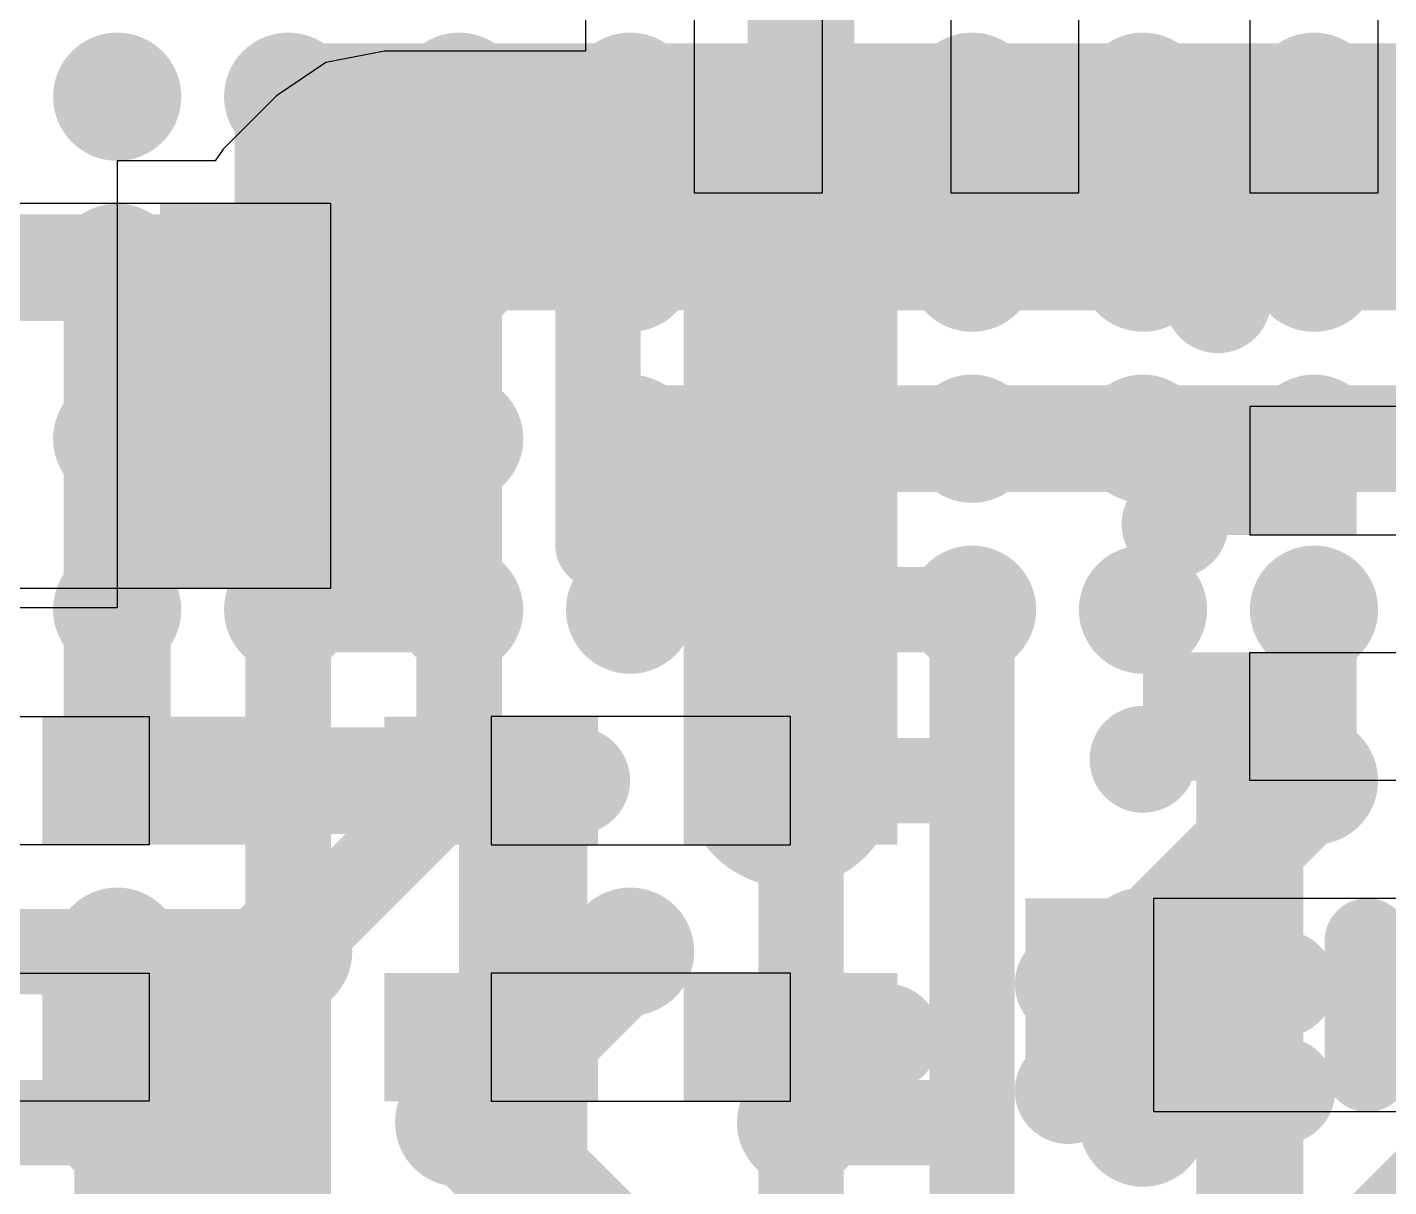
# Model space of a CAD drawing. Header units: millimetres. Extents: x 15 to 122, y 23 to 96.
# Drawn here: x 55.589 to 58.775, y 60.85 to 63.563 of the extents above; entities that cross this region are included whole.
import ezdxf

# ---------------------------------------------------------------- set-up
doc = ezdxf.new("R2010")
doc.units = ezdxf.units.MM
for name, color, linetype in [('Bottom Modules', 3, 'Continuous'), ('BottomLayer', 5, 'Continuous'), ('BottomOverlay', 54, 'Continuous'), ('BottomPaste', 16, 'Continuous'), ('TopLayer', 1, 'Continuous'), ('TopPaste', 8, 'Continuous'), ('TopSolder', 216, 'Continuous')]:
    doc.layers.add(name, color=color, linetype=linetype)

msp = doc.modelspace()

# ---------------------------------------------------------------- linework, layer by layer
at = {"layer": 'Bottom Modules'}
for points in [[(57.45000194, 63.17500192), (57.45000194, 63.87500306), (57.15000254, 63.87500306), (57.15000254, 63.17500192)], [(58.05000328, 63.17500192), (58.05000328, 63.87500306), (57.75000387999999, 63.87500306), (57.75000387999999, 63.17500192)], [(58.75000188, 63.17500192), (58.75000188, 63.87500306), (58.45000247999999, 63.87500306), (58.45000247999999, 63.17500192)], [(54.89999942, 63.15000577999999), (54.89999942, 62.25000757999999), (56.29999916, 62.25000757999999), (56.29999916, 63.15000577999999)], [(58.44999994, 62.67500292), (58.44999994, 62.37500352), (59.15000108, 62.37500352), (59.15000108, 62.67500292)], [(59.15000108, 62.1000028), (59.15000108, 61.80000339999999), (58.44999994, 61.80000339999999), (58.44999994, 62.1000028)], [(55.17499252, 61.64999607999999), (55.17499252, 61.94999548), (55.87501652, 61.94999548), (55.87501652, 61.64999607999999)], [(56.67499713999999, 61.9500031), (56.67499713999999, 61.6500037), (57.37499828, 61.6500037), (57.37499828, 61.9500031)], [(59.22499965999999, 61.52500268), (59.22499965999999, 61.02500368), (58.22499911999999, 61.02500368), (58.22499911999999, 61.52500268)], [(55.87499874, 61.35000429999999), (55.87499874, 61.0500049), (55.1749976, 61.0500049), (55.1749976, 61.35000429999999)], [(57.37499828, 61.0500049), (57.37499828, 61.35000429999999), (56.67499713999999, 61.35000429999999), (56.67499713999999, 61.0500049)]]:
    msp.add_lwpolyline(points, close=True, dxfattribs=at)
at = {"layer": 'BottomLayer'}
for p, q in [((56.89600254, 63.74800305999999), (56.89600254, 63.50687832)), ((56.42502304, 63.50687832), (56.28845994, 63.47971302)), ((56.89600254, 63.50687832), (56.42502304, 63.50687832)), ((56.28845994, 63.47971302), (56.17268674, 63.40235731999999)), ((56.17268674, 63.40235731999999), (56.04766286, 63.27733344)), ((56.04766286, 63.27733344), (56.0294028, 63.25000558)), ((56.0294028, 63.25000558), (55.80000016, 63.25000558)), ((55.80000016, 63.25000558), (55.80000016, 62.20399548)), ((55.80000016, 62.20399548), (55.55399861999999, 62.20399548))]:
    msp.add_line(p, q, dxfattribs=at)
for points, const_width in [([(57.30000224, 63.17500192), (57.32498313999999, 63.15002102)], 0.499999), ([(56.29999916, 63.02499714), (56.42502304, 63.15002102)], 0.499999), ([(56.42502304, 63.15002102), (57.32498313999999, 63.15002102)], 0.499999), ([(56.75000842, 63.1500007), (57.32500346, 63.1500007)], 0.499999), ([(57.32498313999999, 63.15002102), (58.37500136, 63.15002102)], 0.499999), ([(57.32498313999999, 63.15002102), (57.32500346, 63.1500007)], 0.499999), ([(57.32500346, 63.1500007), (57.37499828, 63.10000588)], 0.499999), ([(57.32500346, 63.1500007), (57.45000194, 63.1500007)], 0.499999), ([(58.37500136, 63.15002102), (59.19999335999999, 63.15002102)], 0.499999), ([(57.37499828, 61.80000339999999), (57.37499828, 63.10000588)], 0.499999), ([(56.29999916, 62.70000667999999), (56.29999916, 63.02499714)], 0.499999), ([(58.44999994, 61.87500197999999), (58.44999994, 61.9500031)], 0.2499995), ([(58.44999994, 60.60000325999999), (58.44999994, 61.87500197999999)], 0.2499995), ([(56.74999826, 60.87500398), (56.74999826, 61.80000339999999)], 0.2999994), ([(55.95001764, 61.79999578), (56.74999064, 61.79999578)], 0.2499995), ([(56.74999064, 61.79999578), (56.74999826, 61.80000339999999)], 0.2499995), ([(57.4499994, 61.80000339999999), (57.45000194, 61.80000086)], 0.1999996), ([(55.94999986, 60.14999654), (55.94999986, 61.2000046)], 0.499999), ([(56.74999826, 60.87500398), (56.94999786, 60.67500438)], 0.2999994)]:
    msp.add_lwpolyline(points, dxfattribs=dict(at, const_width=const_width))
for points, const_width in [([(57.17500376, 63.17500192, 1), (57.42500072, 63.17500192, 1)], 0.2499995), ([(56.30002456, 63.15002102, 1), (56.55002151999999, 63.15002102, 1)], 0.2499995), ([(56.30002456, 63.15002102, 1), (56.55002151999999, 63.15002102, 1)], 0.2499995), ([(56.62500994, 63.1500007, 1), (56.8750069, 63.1500007, 1)], 0.2499995), ([(57.19998466, 63.15002102, 1), (57.44998162, 63.15002102, 1)], 0.2499995), ([(57.19998466, 63.15002102, 1), (57.44998162, 63.15002102, 1)], 0.2499995), ([(57.19998466, 63.15002102, 1), (57.44998162, 63.15002102, 1)], 0.2499995), ([(57.19998466, 63.15002102, 1), (57.44998162, 63.15002102, 1)], 0.2499995), ([(57.20000498, 63.1500007, 1), (57.45000194, 63.1500007, 1)], 0.2499995), ([(57.20000498, 63.1500007, 1), (57.45000194, 63.1500007, 1)], 0.2499995), ([(57.20000498, 63.1500007, 1), (57.45000194, 63.1500007, 1)], 0.2499995), ([(57.20000498, 63.1500007, 1), (57.45000194, 63.1500007, 1)], 0.2499995), ([(57.32500346, 63.1500007, 1), (57.57500041999999, 63.1500007, 1)], 0.2499995), ([(58.25000288, 63.15002102, 1), (58.49999983999999, 63.15002102, 1)], 0.2499995), ([(58.25000288, 63.15002102, 1), (58.49999983999999, 63.15002102, 1)], 0.2499995), ([(57.2499998, 63.10000588, 1), (57.49999675999999, 63.10000588, 1)], 0.2499995), ([(57.2499998, 63.10000588, 1), (57.49999675999999, 63.10000588, 1)], 0.2499995), ([(58.78750244, 63.22500182, 1), (58.91250092, 63.22500182, 1)], 0.12499848), ([(57.81250058, 63.2000006, 1), (57.93749905999999, 63.2000006, 1)], 0.12499848), ([(58.31250212, 63.17499938, 1), (58.4375006, 63.17499938, 1)], 0.12499848), ([(56.17500068, 63.02499714, 1), (56.42499763999999, 63.02499714, 1)], 0.2499995), ([(56.17500068, 63.02499714, 1), (56.42499763999999, 63.02499714, 1)], 0.2499995), ([(56.03750032, 63.000001, 1), (56.16249879999999, 63.000001, 1)], 0.12499848), ([(58.31250212, 62.92499987999999, 1), (58.4375006, 62.92499987999999, 1)], 0.12499848), ([(56.17500068, 62.70000667999999, 1), (56.42499763999999, 62.70000667999999, 1)], 0.2499995), ([(56.03750032, 62.70000159999999, 1), (56.16249879999999, 62.70000159999999, 1)], 0.12499848), ([(56.03750032, 62.39999966, 1), (56.16249879999999, 62.39999966, 1)], 0.12499848), ([(58.21250232, 62.39999966, 1), (58.33750079999999, 62.39999966, 1)], 0.12499848), ([(58.3875007, 61.9500031, 1), (58.51249918, 61.9500031, 1)], 0.12499848), ([(57.2499998, 61.80000339999999, 1), (57.49999675999999, 61.80000339999999, 1)], 0.2499995), ([(58.3875007, 61.87500197999999, 1), (58.51249918, 61.87500197999999, 1)], 0.12499848), ([(58.3875007, 61.87500197999999, 1), (58.51249918, 61.87500197999999, 1)], 0.12499848), ([(58.3875007, 61.87500197999999, 1), (58.51249918, 61.87500197999999, 1)], 0.12499848), ([(58.1375012, 61.85000075999999, 1), (58.26249968, 61.85000075999999, 1)], 0.12499848), ([(56.67499968, 61.80000339999999, 1), (56.82499684, 61.80000339999999, 1)], 0.1499997), ([(55.76250214, 61.80000086, 1), (55.88750062, 61.80000086, 1)], 0.12499848), ([(55.8875184, 61.79999578, 1), (56.01251688, 61.79999578, 1)], 0.12499848), ([(56.01250417999999, 61.80000086, 1), (56.13750266, 61.80000086, 1)], 0.12499848), ([(56.56250308, 61.80000086, 1), (56.68750155999999, 61.80000086, 1)], 0.12499848), ([(56.6874914, 61.79999578, 1), (56.81248987999999, 61.79999578, 1)], 0.12499848), ([(56.6874914, 61.79999578, 1), (56.81248987999999, 61.79999578, 1)], 0.12499848), ([(56.68749902, 61.80000339999999, 1), (56.8124975, 61.80000339999999, 1)], 0.12499848), ([(56.81250258, 61.80000086, 1), (56.93750106, 61.80000086, 1)], 0.12499848), ([(57.3875027, 61.80000086, 1), (57.51250117999999, 61.80000086, 1)], 0.12499848), ([(57.3999995, 61.80000339999999, 1), (57.4999993, 61.80000339999999, 1)], 0.0999998), ([(57.40000204, 61.80000086, 1), (57.50000184, 61.80000086, 1)], 0.0999998), ([(55.73750092, 61.40000165999999, 1), (55.8624994, 61.40000165999999, 1)], 0.12499848), ([(55.82500138, 61.2000046, 1), (56.07499833999999, 61.2000046, 1)], 0.2499995), ([(57.96250282, 61.32500054, 1), (58.0875013, 61.32500054, 1)], 0.12499848), ([(58.46250182, 61.32500054, 1), (58.58750029999999, 61.32500054, 1)], 0.12499848), ([(56.48750196, 61.20000206, 1), (56.61250044, 61.20000206, 1)], 0.12499848), ([(56.73750146, 61.20000206, 1), (56.86249994, 61.20000206, 1)], 0.12499848), ([(57.53750239999999, 61.20000206, 1), (57.66250088, 61.20000206, 1)], 0.12499848), ([(57.96250282, 61.0749985, 1), (58.0875013, 61.0749985, 1)], 0.12499848), ([(58.46250182, 61.0749985, 1), (58.58750029999999, 61.0749985, 1)], 0.12499848), ([(55.73750092, 60.99999991999999, 1), (55.8624994, 60.99999991999999, 1)], 0.12499848), ([(56.67499968, 60.87500398, 1), (56.82499684, 60.87500398, 1)], 0.1499997), ([(56.67499968, 60.87500398, 1), (56.82499684, 60.87500398, 1)], 0.1499997)]:
    msp.add_lwpolyline(points, format="xyb", close=True, dxfattribs=dict(at, const_width=const_width))
for points in [[(57.15000254, 62.92500242), (57.45000194, 62.92500242), (57.15000254, 63.42500141999999), (57.45000194, 63.42500141999999)], [(57.75000387999999, 62.92500242), (58.05000328, 62.92500242), (57.75000387999999, 63.42500141999999), (58.05000328, 63.42500141999999)], [(58.45000247999999, 62.92500242), (58.75000188, 62.92500242), (58.45000247999999, 63.42500141999999), (58.75000188, 63.42500141999999)], [(56.69999836, 62.25000757999999), (56.69999836, 63.15000577999999), (55.89999996, 62.25000757999999), (55.89999996, 63.15000577999999)], [(58.69999944, 62.37500352), (58.69999944, 62.67500292), (58.20000044, 62.37500352), (58.20000044, 62.67500292)], [(58.69999944, 61.80000339999999), (58.69999944, 62.1000028), (58.20000044, 61.80000339999999), (58.20000044, 62.1000028)], [(55.62501701999999, 61.94999548), (55.62501701999999, 61.64999607999999), (56.12501602, 61.94999548), (56.12501602, 61.64999607999999)], [(56.92499664, 61.6500037), (56.92499664, 61.9500031), (56.42499763999999, 61.6500037), (56.42499763999999, 61.9500031)], [(57.62499777999999, 61.6500037), (57.62499777999999, 61.9500031), (57.12499878, 61.6500037), (57.12499878, 61.9500031)], [(58.52499852, 61.02500368), (58.52499852, 61.52500268), (57.92499972, 61.02500368), (57.92499972, 61.52500268)], [(56.12499824, 61.0500049), (56.12499824, 61.35000429999999), (55.62499923999999, 61.0500049), (55.62499923999999, 61.35000429999999)], [(56.92499664, 61.0500049), (56.92499664, 61.35000429999999), (56.42499763999999, 61.0500049), (56.42499763999999, 61.35000429999999)], [(57.62499777999999, 61.0500049), (57.62499777999999, 61.35000429999999), (57.12499878, 61.0500049), (57.12499878, 61.35000429999999)]]:
    msp.add_solid(points, dxfattribs=at)
at = {"layer": 'BottomOverlay', "const_width": 0.1999996}
for points in [[(56.92506521999999, 62.35000484), (56.92506521999999, 63.05000597999999)], [(58.72500066, 61.12500094), (58.72500066, 61.42500034)]]:
    msp.add_lwpolyline(points, dxfattribs=at)
at = {"layer": 'BottomOverlay', "const_width": 0.0999998}
for points in [[(56.87506532, 63.05000597999999, 1), (56.97506512, 63.05000597999999, 1)], [(56.87506532, 62.35000484, 1), (56.97506512, 62.35000484, 1)], [(58.67500076, 61.42500034, 1), (58.77500056, 61.42500034, 1)], [(58.67500076, 61.12500094, 1), (58.77500056, 61.12500094, 1)]]:
    msp.add_lwpolyline(points, format="xyb", close=True, dxfattribs=at)
at = {"layer": 'BottomPaste'}
for points in [[(57.15000254, 62.92500242), (57.45000194, 62.92500242), (57.15000254, 63.42500141999999), (57.45000194, 63.42500141999999)], [(57.15000254, 62.92500242), (57.45000194, 62.92500242), (57.15000254, 63.42500141999999), (57.45000194, 63.42500141999999)], [(57.75000387999999, 62.92500242), (58.05000328, 62.92500242), (57.75000387999999, 63.42500141999999), (58.05000328, 63.42500141999999)], [(57.75000387999999, 62.92500242), (58.05000328, 62.92500242), (57.75000387999999, 63.42500141999999), (58.05000328, 63.42500141999999)], [(58.45000247999999, 62.92500242), (58.75000188, 62.92500242), (58.45000247999999, 63.42500141999999), (58.75000188, 63.42500141999999)], [(58.45000247999999, 62.92500242), (58.75000188, 62.92500242), (58.45000247999999, 63.42500141999999), (58.75000188, 63.42500141999999)], [(56.69999836, 62.25000757999999), (56.69999836, 63.15000577999999), (55.89999996, 62.25000757999999), (55.89999996, 63.15000577999999)], [(56.69999836, 62.25000757999999), (56.69999836, 63.15000577999999), (55.89999996, 62.25000757999999), (55.89999996, 63.15000577999999)], [(58.69999944, 62.37500352), (58.69999944, 62.67500292), (58.20000044, 62.37500352), (58.20000044, 62.67500292)], [(58.69999944, 62.37500352), (58.69999944, 62.67500292), (58.20000044, 62.37500352), (58.20000044, 62.67500292)], [(58.69999944, 61.80000339999999), (58.69999944, 62.1000028), (58.20000044, 61.80000339999999), (58.20000044, 62.1000028)], [(58.69999944, 61.80000339999999), (58.69999944, 62.1000028), (58.20000044, 61.80000339999999), (58.20000044, 62.1000028)], [(55.62501701999999, 61.94999548), (55.62501701999999, 61.64999607999999), (56.12501602, 61.94999548), (56.12501602, 61.64999607999999)], [(55.62501701999999, 61.94999548), (55.62501701999999, 61.64999607999999), (56.12501602, 61.94999548), (56.12501602, 61.64999607999999)], [(56.92499664, 61.6500037), (56.92499664, 61.9500031), (56.42499763999999, 61.6500037), (56.42499763999999, 61.9500031)], [(56.92499664, 61.6500037), (56.92499664, 61.9500031), (56.42499763999999, 61.6500037), (56.42499763999999, 61.9500031)], [(57.62499777999999, 61.6500037), (57.62499777999999, 61.9500031), (57.12499878, 61.6500037), (57.12499878, 61.9500031)], [(57.62499777999999, 61.6500037), (57.62499777999999, 61.9500031), (57.12499878, 61.6500037), (57.12499878, 61.9500031)], [(58.52499852, 61.02500368), (58.52499852, 61.52500268), (57.92499972, 61.02500368), (57.92499972, 61.52500268)], [(58.52499852, 61.02500368), (58.52499852, 61.52500268), (57.92499972, 61.02500368), (57.92499972, 61.52500268)], [(56.12499824, 61.0500049), (56.12499824, 61.35000429999999), (55.62499923999999, 61.0500049), (55.62499923999999, 61.35000429999999)], [(56.12499824, 61.0500049), (56.12499824, 61.35000429999999), (55.62499923999999, 61.0500049), (55.62499923999999, 61.35000429999999)], [(56.92499664, 61.0500049), (56.92499664, 61.35000429999999), (56.42499763999999, 61.0500049), (56.42499763999999, 61.35000429999999)], [(56.92499664, 61.0500049), (56.92499664, 61.35000429999999), (56.42499763999999, 61.0500049), (56.42499763999999, 61.35000429999999)], [(57.62499777999999, 61.0500049), (57.62499777999999, 61.35000429999999), (57.12499878, 61.0500049), (57.12499878, 61.35000429999999)], [(57.62499777999999, 61.0500049), (57.62499777999999, 61.35000429999999), (57.12499878, 61.0500049), (57.12499878, 61.35000429999999)]]:
    msp.add_solid(points, dxfattribs=at)
at = {"layer": 'TopLayer'}
for points, const_width in [([(57.3999995, 63.40000274), (57.3999995, 63.80000193999999)], 0.2499995), ([(56.19999936, 63.00000353999999), (56.19999936, 63.40000274)], 0.2499995), ([(56.19999936, 63.40000274), (56.6000011, 63.40000274)], 0.2499995), ([(56.6000011, 63.40000274), (57.0000003, 63.40000274)], 0.2499995), ([(56.6000011, 63.00000353999999), (56.6000011, 63.40000274)], 0.2499995), ([(57.0000003, 63.40000274), (57.3999995, 63.40000274)], 0.2499995), ([(57.3999995, 63.40000274), (57.80000124, 63.40000274)], 0.2499995), ([(57.80000124, 63.40000274), (58.20000044, 63.40000274)], 0.2499995), ([(58.20000044, 63.40000274), (58.59999964, 63.40000274)], 0.2499995), ([(58.59999964, 63.40000274), (59.00000137999999, 63.40000274)], 0.2499995), ([(58.59999964, 63.40000019999999), (58.59999964, 63.40000274)], 0.2499995), ([(55.40000096, 63.00000353999999), (55.80000016, 63.00000353999999)], 0.2499995), ([(55.80000016, 62.60000179999999), (55.80000016, 63.00000353999999)], 0.2499995), ([(55.80000016, 63.00000353999999), (56.19999936, 63.00000353999999)], 0.2499995), ([(56.19999936, 63.00000353999999), (56.6000011, 63.00000353999999)], 0.2499995), ([(57.0000003, 63.00000353999999), (57.3999995, 63.00000353999999)], 0.1999996), ([(57.3999995, 63.00000353999999), (57.80000124, 63.00000353999999)], 0.1999996), ([(57.80000124, 63.00000353999999), (58.20000044, 63.00000353999999)], 0.1999996), ([(58.20000044, 63.00000353999999), (58.59999964, 63.00000353999999)], 0.1999996), ([(58.59999964, 63.00000353999999), (59.00000137999999, 63.00000353999999)], 0.1999996), ([(55.80000016, 62.44999955999999), (55.80000016, 62.60000179999999)], 0.2499995), ([(57.0000003, 62.60000179999999), (57.3999995, 62.60000179999999)], 0.2499995), ([(57.0000003, 62.2000026), (57.0000003, 62.60000179999999)], 0.2499995), ([(57.3999995, 62.60000179999999), (57.80000124, 62.60000179999999)], 0.2499995), ([(57.80000124, 62.60000179999999), (57.95000094, 62.60000179999999)], 0.2499995), ([(57.95000094, 62.60000179999999), (58.20000044, 62.60000179999999)], 0.2499995), ([(58.20000044, 62.60000179999999), (58.59000219999999, 62.60000179999999)], 0.2499995), ([(58.59000219999999, 62.60000179999999), (58.59999964, 62.60999923999999)], 0.2499995), ([(58.59999964, 62.60000179999999), (59.00000137999999, 62.60000179999999)], 0.2499995), ([(56.19999936, 62.60000179999999), (56.6000011, 62.60000179999999)], 0.1999996), ([(56.19999936, 62.2000026), (56.19999936, 62.60000179999999)], 0.1999996), ([(56.6000011, 62.2000026), (56.6000011, 62.60000179999999)], 0.1999996), ([(55.80000016, 62.2000026), (55.80000016, 62.44999955999999)], 0.2499995), ([(55.80000016, 61.80000339999999), (55.80000016, 62.2000026)], 0.2499995), ([(56.19999936, 62.2000026), (56.6000011, 62.2000026)], 0.1999996), ([(56.19999936, 61.40000165999999), (56.19999936, 62.2000026)], 0.1999996), ([(56.6000011, 61.80000339999999), (56.6000011, 62.2000026)], 0.1999996), ([(57.3999995, 62.2000026), (57.80000124, 62.2000026)], 0.1999996), ([(57.3999995, 61.80000339999999), (57.3999995, 62.2000026)], 0.1999996), ([(57.80000124, 61.82499953999999), (57.80000124, 62.2000026)], 0.1999996), ([(58.20000044, 62.20000005999999), (58.20000044, 62.2000026)], 0.1999996), ([(56.19999936, 61.40000165999999), (56.6000011, 61.80000339999999)], 0.1999996), ([(57.3999995, 61.00000246), (57.3999995, 61.80000339999999)], 0.1999996), ([(57.3999995, 61.80000339999999), (57.77500509999999, 61.80000339999999)], 0.1999996), ([(57.77500509999999, 61.80000339999999), (57.80000124, 61.82499953999999)], 0.1999996), ([(57.80000124, 60.99999991999999), (57.80000124, 61.82499953999999)], 0.1999996), ([(58.20000044, 61.40000165999999), (58.59999964, 61.80000086)], 0.2499995), ([(58.59999964, 61.80000086), (58.59999964, 61.80000339999999)], 0.2499995), ([(56.6000011, 61.00000246), (57.0000003, 61.40000165999999)], 0.2499995), ([(55.40000096, 61.40000165999999), (55.80000016, 61.40000165999999)], 0.1999996), ([(55.80000016, 61.40000165999999), (56.19999936, 61.40000165999999)], 0.1999996), ([(55.80000016, 61.00000246), (55.80000016, 61.40000165999999)], 0.1999996), ([(56.19999936, 61.40000165999999), (56.2000019, 61.40000165999999)], 0.1999996), ([(56.19999936, 60.60000325999999), (56.19999936, 61.40000165999999)], 0.1999996), ([(55.40000096, 61.00000246), (55.80000016, 61.00000246)], 0.1999996), ([(55.80000016, 60.60000325999999), (55.80000016, 61.00000246)], 0.1999996), ([(56.6000011, 61.00000246), (57.0000003, 60.60000325999999)], 0.2499995), ([(57.3999995, 60.20000151999999), (57.3999995, 61.00000246)], 0.1999996), ([(57.3999995, 61.00000246), (57.7999987, 61.00000246)], 0.1999996), ([(57.7999987, 61.00000246), (57.80000124, 60.99999991999999)], 0.1999996), ([(57.80000124, 60.60000325999999), (57.80000124, 60.99999991999999)], 0.1999996), ([(58.60000218, 60.60000325999999), (59.00000137999999, 61.00000246)], 0.1999996)]:
    msp.add_lwpolyline(points, dxfattribs=dict(at, const_width=const_width))
for points, const_width in [([(55.72500158, 63.40000274, 1), (55.87499874, 63.40000274, 1)], 0.1499997), ([(56.12500077999999, 63.40000274, 1), (56.27499794, 63.40000274, 1)], 0.1499997), ([(56.13750012, 63.40000274, 1), (56.26249859999999, 63.40000274, 1)], 0.12499848), ([(56.13750012, 63.40000274, 1), (56.26249859999999, 63.40000274, 1)], 0.12499848), ([(56.13750012, 63.40000274, 1), (56.26249859999999, 63.40000274, 1)], 0.12499848), ([(56.52500251999999, 63.40000274, 1), (56.67499968, 63.40000274, 1)], 0.1499997), ([(56.53750186, 63.40000274, 1), (56.66250033999999, 63.40000274, 1)], 0.12499848), ([(56.53750186, 63.40000274, 1), (56.66250033999999, 63.40000274, 1)], 0.12499848), ([(56.53750186, 63.40000274, 1), (56.66250033999999, 63.40000274, 1)], 0.12499848), ([(56.53750186, 63.40000274, 1), (56.66250033999999, 63.40000274, 1)], 0.12499848), ([(56.92500172, 63.40000274, 1), (57.07499888, 63.40000274, 1)], 0.1499997), ([(56.93750106, 63.40000274, 1), (57.06249954, 63.40000274, 1)], 0.12499848), ([(56.93750106, 63.40000274, 1), (57.06249954, 63.40000274, 1)], 0.12499848), ([(56.93750106, 63.40000274, 1), (57.06249954, 63.40000274, 1)], 0.12499848), ([(57.32500091999999, 63.40000274, 1), (57.47499808, 63.40000274, 1)], 0.1499997), ([(57.33750026, 63.40000274, 1), (57.46249873999999, 63.40000274, 1)], 0.12499848), ([(57.33750026, 63.40000274, 1), (57.46249873999999, 63.40000274, 1)], 0.12499848), ([(57.33750026, 63.40000274, 1), (57.46249873999999, 63.40000274, 1)], 0.12499848), ([(57.33750026, 63.40000274, 1), (57.46249873999999, 63.40000274, 1)], 0.12499848), ([(57.72500265999999, 63.40000274, 1), (57.87499982, 63.40000274, 1)], 0.1499997), ([(57.737502, 63.40000274, 1), (57.86250047999999, 63.40000274, 1)], 0.12499848), ([(57.737502, 63.40000274, 1), (57.86250047999999, 63.40000274, 1)], 0.12499848), ([(57.737502, 63.40000274, 1), (57.86250047999999, 63.40000274, 1)], 0.12499848), ([(58.12500186, 63.40000274, 1), (58.27499902, 63.40000274, 1)], 0.1499997), ([(58.1375012, 63.40000274, 1), (58.26249968, 63.40000274, 1)], 0.12499848), ([(58.1375012, 63.40000274, 1), (58.26249968, 63.40000274, 1)], 0.12499848), ([(58.1375012, 63.40000274, 1), (58.26249968, 63.40000274, 1)], 0.12499848), ([(58.52500105999999, 63.40000274, 1), (58.67499822, 63.40000274, 1)], 0.1499997), ([(58.5375004, 63.40000274, 1), (58.66249887999999, 63.40000274, 1)], 0.12499848), ([(58.5375004, 63.40000274, 1), (58.66249887999999, 63.40000274, 1)], 0.12499848), ([(58.5375004, 63.40000274, 1), (58.66249887999999, 63.40000274, 1)], 0.12499848), ([(58.5375004, 63.40000019999999, 1), (58.66249887999999, 63.40000019999999, 1)], 0.12499848), ([(58.5375004, 63.40000019999999, 1), (58.66249887999999, 63.40000019999999, 1)], 0.12499848), ([(55.72500158, 63.00000353999999, 1), (55.87499874, 63.00000353999999, 1)], 0.1499997), ([(56.12500077999999, 63.00000353999999, 1), (56.27499794, 63.00000353999999, 1)], 0.1499997), ([(56.52500251999999, 63.00000353999999, 1), (56.67499968, 63.00000353999999, 1)], 0.1499997), ([(56.92500172, 63.00000353999999, 1), (57.07499888, 63.00000353999999, 1)], 0.1499997), ([(57.32500091999999, 63.00000353999999, 1), (57.47499808, 63.00000353999999, 1)], 0.1499997), ([(57.72500265999999, 63.00000353999999, 1), (57.87499982, 63.00000353999999, 1)], 0.1499997), ([(58.12500186, 63.00000353999999, 1), (58.27499902, 63.00000353999999, 1)], 0.1499997), ([(58.52500105999999, 63.00000353999999, 1), (58.67499822, 63.00000353999999, 1)], 0.1499997), ([(55.73750092, 63.00000353999999, 1), (55.8624994, 63.00000353999999, 1)], 0.12499848), ([(55.73750092, 63.00000353999999, 1), (55.8624994, 63.00000353999999, 1)], 0.12499848), ([(55.73750092, 63.00000353999999, 1), (55.8624994, 63.00000353999999, 1)], 0.12499848), ([(55.73750092, 63.00000353999999, 1), (55.8624994, 63.00000353999999, 1)], 0.12499848), ([(56.13750012, 63.00000353999999, 1), (56.26249859999999, 63.00000353999999, 1)], 0.12499848), ([(56.13750012, 63.00000353999999, 1), (56.26249859999999, 63.00000353999999, 1)], 0.12499848), ([(56.13750012, 63.00000353999999, 1), (56.26249859999999, 63.00000353999999, 1)], 0.12499848), ([(56.13750012, 63.00000353999999, 1), (56.26249859999999, 63.00000353999999, 1)], 0.12499848), ([(56.53750186, 63.00000353999999, 1), (56.66250033999999, 63.00000353999999, 1)], 0.12499848), ([(56.53750186, 63.00000353999999, 1), (56.66250033999999, 63.00000353999999, 1)], 0.12499848), ([(56.53750186, 63.00000353999999, 1), (56.66250033999999, 63.00000353999999, 1)], 0.12499848), ([(56.93750106, 63.000001, 1), (57.06249954, 63.000001, 1)], 0.12499848), ([(57.4875025, 63.000001, 1), (57.61250098, 63.000001, 1)], 0.12499848), ([(57.737502, 63.00000353999999, 1), (57.86250047999999, 63.00000353999999, 1)], 0.12499848), ([(58.2875009, 63.000001, 1), (58.41249938, 63.000001, 1)], 0.12499848), ([(56.95000039999999, 63.00000353999999, 1), (57.0500002, 63.00000353999999, 1)], 0.0999998), ([(57.3499996, 63.00000353999999, 1), (57.4499994, 63.00000353999999, 1)], 0.0999998), ([(57.3499996, 63.00000353999999, 1), (57.4499994, 63.00000353999999, 1)], 0.0999998), ([(57.75000134, 63.00000353999999, 1), (57.85000114, 63.00000353999999, 1)], 0.0999998), ([(57.75000134, 63.00000353999999, 1), (57.85000114, 63.00000353999999, 1)], 0.0999998), ([(58.15000053999999, 63.00000353999999, 1), (58.25000034, 63.00000353999999, 1)], 0.0999998), ([(58.15000053999999, 63.00000353999999, 1), (58.25000034, 63.00000353999999, 1)], 0.0999998), ([(58.54999974, 63.00000353999999, 1), (58.64999954, 63.00000353999999, 1)], 0.0999998), ([(58.54999974, 63.00000353999999, 1), (58.64999954, 63.00000353999999, 1)], 0.0999998), ([(55.72500158, 62.60000179999999, 1), (55.87499874, 62.60000179999999, 1)], 0.1499997), ([(55.73750092, 62.60000179999999, 1), (55.8624994, 62.60000179999999, 1)], 0.12499848), ([(55.73750092, 62.60000179999999, 1), (55.8624994, 62.60000179999999, 1)], 0.12499848), ([(56.12500077999999, 62.60000179999999, 1), (56.27499794, 62.60000179999999, 1)], 0.1499997), ([(56.13750012, 62.60000179999999, 1), (56.26249859999999, 62.60000179999999, 1)], 0.12499848), ([(56.52500251999999, 62.60000179999999, 1), (56.67499968, 62.60000179999999, 1)], 0.1499997), ([(56.53750186, 62.60000179999999, 1), (56.66250033999999, 62.60000179999999, 1)], 0.12499848), ([(56.92500172, 62.60000179999999, 1), (57.07499888, 62.60000179999999, 1)], 0.1499997), ([(56.93750106, 62.60000179999999, 1), (57.06249954, 62.60000179999999, 1)], 0.12499848), ([(56.93750106, 62.60000179999999, 1), (57.06249954, 62.60000179999999, 1)], 0.12499848), ([(56.93750106, 62.60000179999999, 1), (57.06249954, 62.60000179999999, 1)], 0.12499848), ([(57.32500091999999, 62.60000179999999, 1), (57.47499808, 62.60000179999999, 1)], 0.1499997), ([(57.33750026, 62.60000179999999, 1), (57.46249873999999, 62.60000179999999, 1)], 0.12499848), ([(57.33750026, 62.60000179999999, 1), (57.46249873999999, 62.60000179999999, 1)], 0.12499848), ([(57.33750026, 62.60000179999999, 1), (57.46249873999999, 62.60000179999999, 1)], 0.12499848), ([(57.72500265999999, 62.60000179999999, 1), (57.87499982, 62.60000179999999, 1)], 0.1499997), ([(57.737502, 62.60000179999999, 1), (57.86250047999999, 62.60000179999999, 1)], 0.12499848), ([(57.737502, 62.60000179999999, 1), (57.86250047999999, 62.60000179999999, 1)], 0.12499848), ([(57.88750169999999, 62.60000179999999, 1), (58.01250018, 62.60000179999999, 1)], 0.12499848), ([(57.88750169999999, 62.60000179999999, 1), (58.01250018, 62.60000179999999, 1)], 0.12499848), ([(57.88750169999999, 62.60000179999999, 1), (58.01250018, 62.60000179999999, 1)], 0.12499848), ([(58.12500186, 62.60000179999999, 1), (58.27499902, 62.60000179999999, 1)], 0.1499997), ([(58.1375012, 62.60000179999999, 1), (58.26249968, 62.60000179999999, 1)], 0.12499848), ([(58.1375012, 62.60000179999999, 1), (58.26249968, 62.60000179999999, 1)], 0.12499848), ([(58.1375012, 62.60000179999999, 1), (58.26249968, 62.60000179999999, 1)], 0.12499848), ([(58.52500105999999, 62.60000179999999, 1), (58.67499822, 62.60000179999999, 1)], 0.1499997), ([(58.52750296, 62.60000179999999, 1), (58.65250143999999, 62.60000179999999, 1)], 0.12499848), ([(58.52750296, 62.60000179999999, 1), (58.65250143999999, 62.60000179999999, 1)], 0.12499848), ([(58.5375004, 62.60999923999999, 1), (58.66249887999999, 62.60999923999999, 1)], 0.12499848), ([(58.5375004, 62.60999923999999, 1), (58.66249887999999, 62.60999923999999, 1)], 0.12499848), ([(58.5375004, 62.60000179999999, 1), (58.66249887999999, 62.60000179999999, 1)], 0.12499848), ([(56.14999946, 62.60000179999999, 1), (56.24999926, 62.60000179999999, 1)], 0.0999998), ([(56.14999946, 62.60000179999999, 1), (56.24999926, 62.60000179999999, 1)], 0.0999998), ([(56.5500012, 62.60000179999999, 1), (56.650001, 62.60000179999999, 1)], 0.0999998), ([(56.5500012, 62.60000179999999, 1), (56.650001, 62.60000179999999, 1)], 0.0999998), ([(55.73750092, 62.44999955999999, 1), (55.8624994, 62.44999955999999, 1)], 0.12499848), ([(55.73750092, 62.44999955999999, 1), (55.8624994, 62.44999955999999, 1)], 0.12499848), ([(55.73750092, 62.44999955999999, 1), (55.8624994, 62.44999955999999, 1)], 0.12499848), ([(55.72500158, 62.2000026, 1), (55.87499874, 62.2000026, 1)], 0.1499997), ([(56.12500077999999, 62.2000026, 1), (56.27499794, 62.2000026, 1)], 0.1499997), ([(56.52500251999999, 62.2000026, 1), (56.67499968, 62.2000026, 1)], 0.1499997), ([(56.92500172, 62.2000026, 1), (57.07499888, 62.2000026, 1)], 0.1499997), ([(57.32500091999999, 62.2000026, 1), (57.47499808, 62.2000026, 1)], 0.1499997), ([(57.72500265999999, 62.2000026, 1), (57.87499982, 62.2000026, 1)], 0.1499997), ([(58.12500186, 62.2000026, 1), (58.27499902, 62.2000026, 1)], 0.1499997), ([(58.52500105999999, 62.2000026, 1), (58.67499822, 62.2000026, 1)], 0.1499997), ([(55.73750092, 62.2000026, 1), (55.8624994, 62.2000026, 1)], 0.12499848), ([(55.73750092, 62.2000026, 1), (55.8624994, 62.2000026, 1)], 0.12499848), ([(56.13750012, 62.2000026, 1), (56.26249859999999, 62.2000026, 1)], 0.12499848), ([(56.53750186, 62.2000026, 1), (56.66250033999999, 62.2000026, 1)], 0.12499848), ([(56.93750106, 62.2000026, 1), (57.06249954, 62.2000026, 1)], 0.12499848), ([(56.93750106, 62.2000026, 1), (57.06249954, 62.2000026, 1)], 0.12499848), ([(57.33750026, 62.2000026, 1), (57.46249873999999, 62.2000026, 1)], 0.12499848), ([(57.737502, 62.2000026, 1), (57.86250047999999, 62.2000026, 1)], 0.12499848), ([(58.1375012, 62.20000005999999, 1), (58.26249968, 62.20000005999999, 1)], 0.12499848), ([(56.14999946, 62.2000026, 1), (56.24999926, 62.2000026, 1)], 0.0999998), ([(56.14999946, 62.2000026, 1), (56.24999926, 62.2000026, 1)], 0.0999998), ([(56.14999946, 62.2000026, 1), (56.24999926, 62.2000026, 1)], 0.0999998), ([(56.5500012, 62.2000026, 1), (56.650001, 62.2000026, 1)], 0.0999998), ([(56.5500012, 62.2000026, 1), (56.650001, 62.2000026, 1)], 0.0999998), ([(56.5500012, 62.2000026, 1), (56.650001, 62.2000026, 1)], 0.0999998), ([(57.3499996, 62.2000026, 1), (57.4499994, 62.2000026, 1)], 0.0999998), ([(57.3499996, 62.2000026, 1), (57.4499994, 62.2000026, 1)], 0.0999998), ([(57.75000134, 62.2000026, 1), (57.85000114, 62.2000026, 1)], 0.0999998), ([(57.75000134, 62.2000026, 1), (57.85000114, 62.2000026, 1)], 0.0999998), ([(58.15000053999999, 62.2000026, 1), (58.25000034, 62.2000026, 1)], 0.0999998), ([(58.15000053999999, 62.20000005999999, 1), (58.25000034, 62.20000005999999, 1)], 0.0999998), ([(55.72500158, 61.80000339999999, 1), (55.87499874, 61.80000339999999, 1)], 0.1499997), ([(56.52500251999999, 61.80000339999999, 1), (56.67499968, 61.80000339999999, 1)], 0.1499997), ([(57.32500091999999, 61.80000339999999, 1), (57.47499808, 61.80000339999999, 1)], 0.1499997), ([(58.52500105999999, 61.80000339999999, 1), (58.67499822, 61.80000339999999, 1)], 0.1499997), ([(55.73750092, 61.80000339999999, 1), (55.8624994, 61.80000339999999, 1)], 0.12499848), ([(55.73750092, 61.80000339999999, 1), (55.8624994, 61.80000339999999, 1)], 0.12499848), ([(56.53750186, 61.80000339999999, 1), (56.66250033999999, 61.80000339999999, 1)], 0.12499848), ([(56.5500012, 61.80000339999999, 1), (56.650001, 61.80000339999999, 1)], 0.0999998), ([(56.5500012, 61.80000339999999, 1), (56.650001, 61.80000339999999, 1)], 0.0999998), ([(57.33750026, 61.80000339999999, 1), (57.46249873999999, 61.80000339999999, 1)], 0.12499848), ([(57.3499996, 61.80000339999999, 1), (57.4499994, 61.80000339999999, 1)], 0.0999998), ([(57.3499996, 61.80000339999999, 1), (57.4499994, 61.80000339999999, 1)], 0.0999998), ([(57.3499996, 61.80000339999999, 1), (57.4499994, 61.80000339999999, 1)], 0.0999998), ([(57.7250052, 61.80000339999999, 1), (57.825005, 61.80000339999999, 1)], 0.0999998), ([(57.7250052, 61.80000339999999, 1), (57.825005, 61.80000339999999, 1)], 0.0999998), ([(57.75000134, 61.82499953999999, 1), (57.85000114, 61.82499953999999, 1)], 0.0999998), ([(57.75000134, 61.82499953999999, 1), (57.85000114, 61.82499953999999, 1)], 0.0999998), ([(57.75000134, 61.82499953999999, 1), (57.85000114, 61.82499953999999, 1)], 0.0999998), ([(58.5375004, 61.80000339999999, 1), (58.66249887999999, 61.80000339999999, 1)], 0.12499848), ([(58.5375004, 61.80000086, 1), (58.66249887999999, 61.80000086, 1)], 0.12499848), ([(58.5375004, 61.80000086, 1), (58.66249887999999, 61.80000086, 1)], 0.12499848), ([(58.5375004, 61.80000086, 1), (58.66249887999999, 61.80000086, 1)], 0.12499848), ([(55.72500158, 61.40000165999999, 1), (55.87499874, 61.40000165999999, 1)], 0.1499997), ([(56.12500077999999, 61.40000165999999, 1), (56.27499794, 61.40000165999999, 1)], 0.1499997), ([(56.92500172, 61.40000165999999, 1), (57.07499888, 61.40000165999999, 1)], 0.1499997), ([(58.12500186, 61.40000165999999, 1), (58.27499902, 61.40000165999999, 1)], 0.1499997), ([(55.73750092, 61.40000165999999, 1), (55.8624994, 61.40000165999999, 1)], 0.12499848), ([(56.13750266, 61.40000165999999, 1), (56.26250114, 61.40000165999999, 1)], 0.12499848), ([(56.93750106, 61.40000165999999, 1), (57.06249954, 61.40000165999999, 1)], 0.12499848), ([(56.93750106, 61.40000165999999, 1), (57.06249954, 61.40000165999999, 1)], 0.12499848), ([(58.1375012, 61.40000165999999, 1), (58.26249968, 61.40000165999999, 1)], 0.12499848), ([(58.1375012, 61.40000165999999, 1), (58.26249968, 61.40000165999999, 1)], 0.12499848), ([(55.75000026, 61.40000165999999, 1), (55.85000006, 61.40000165999999, 1)], 0.0999998), ([(55.75000026, 61.40000165999999, 1), (55.85000006, 61.40000165999999, 1)], 0.0999998), ([(55.75000026, 61.40000165999999, 1), (55.85000006, 61.40000165999999, 1)], 0.0999998), ([(56.14999946, 61.40000165999999, 1), (56.24999926, 61.40000165999999, 1)], 0.0999998), ([(56.14999946, 61.40000165999999, 1), (56.24999926, 61.40000165999999, 1)], 0.0999998), ([(56.14999946, 61.40000165999999, 1), (56.24999926, 61.40000165999999, 1)], 0.0999998), ([(56.14999946, 61.40000165999999, 1), (56.24999926, 61.40000165999999, 1)], 0.0999998), ([(56.14999946, 61.40000165999999, 1), (56.24999926, 61.40000165999999, 1)], 0.0999998), ([(56.15000199999999, 61.40000165999999, 1), (56.2500018, 61.40000165999999, 1)], 0.0999998), ([(55.72500158, 61.00000246, 1), (55.87499874, 61.00000246, 1)], 0.1499997), ([(56.52500251999999, 61.00000246, 1), (56.67499968, 61.00000246, 1)], 0.1499997), ([(57.32500091999999, 61.00000246, 1), (57.47499808, 61.00000246, 1)], 0.1499997), ([(58.12500186, 61.00000246, 1), (58.27499902, 61.00000246, 1)], 0.1499997), ([(55.73750092, 61.00000246, 1), (55.8624994, 61.00000246, 1)], 0.12499848), ([(55.75000026, 61.00000246, 1), (55.85000006, 61.00000246, 1)], 0.0999998), ([(55.75000026, 61.00000246, 1), (55.85000006, 61.00000246, 1)], 0.0999998), ([(55.75000026, 61.00000246, 1), (55.85000006, 61.00000246, 1)], 0.0999998), ([(56.53750186, 61.00000246, 1), (56.66250033999999, 61.00000246, 1)], 0.12499848), ([(56.53750186, 61.00000246, 1), (56.66250033999999, 61.00000246, 1)], 0.12499848), ([(56.53750186, 61.00000246, 1), (56.66250033999999, 61.00000246, 1)], 0.12499848), ([(57.3499996, 61.00000246, 1), (57.4499994, 61.00000246, 1)], 0.0999998), ([(57.3499996, 61.00000246, 1), (57.4499994, 61.00000246, 1)], 0.0999998), ([(57.3499996, 61.00000246, 1), (57.4499994, 61.00000246, 1)], 0.0999998), ([(57.7499988, 61.00000246, 1), (57.8499986, 61.00000246, 1)], 0.0999998), ([(57.7499988, 61.00000246, 1), (57.8499986, 61.00000246, 1)], 0.0999998), ([(57.75000134, 60.99999991999999, 1), (57.85000114, 60.99999991999999, 1)], 0.0999998), ([(57.75000134, 60.99999991999999, 1), (57.85000114, 60.99999991999999, 1)], 0.0999998), ([(57.75000134, 60.99999991999999, 1), (57.85000114, 60.99999991999999, 1)], 0.0999998), ([(58.1375012, 61.00000246, 1), (58.26249968, 61.00000246, 1)], 0.12499848)]:
    msp.add_lwpolyline(points, format="xyb", close=True, dxfattribs=dict(at, const_width=const_width))
at = {"layer": 'TopPaste', "const_width": 0.1499997}
for points in [[(55.72500158, 63.40000274, 1), (55.87499874, 63.40000274, 1)], [(55.72500158, 63.40000274, 1), (55.87499874, 63.40000274, 1)], [(56.12500077999999, 63.40000274, 1), (56.27499794, 63.40000274, 1)], [(56.12500077999999, 63.40000274, 1), (56.27499794, 63.40000274, 1)], [(56.52500251999999, 63.40000274, 1), (56.67499968, 63.40000274, 1)], [(56.52500251999999, 63.40000274, 1), (56.67499968, 63.40000274, 1)], [(56.92500172, 63.40000274, 1), (57.07499888, 63.40000274, 1)], [(56.92500172, 63.40000274, 1), (57.07499888, 63.40000274, 1)], [(57.32500091999999, 63.40000274, 1), (57.47499808, 63.40000274, 1)], [(57.32500091999999, 63.40000274, 1), (57.47499808, 63.40000274, 1)], [(57.72500265999999, 63.40000274, 1), (57.87499982, 63.40000274, 1)], [(57.72500265999999, 63.40000274, 1), (57.87499982, 63.40000274, 1)], [(58.12500186, 63.40000274, 1), (58.27499902, 63.40000274, 1)], [(58.12500186, 63.40000274, 1), (58.27499902, 63.40000274, 1)], [(58.52500105999999, 63.40000274, 1), (58.67499822, 63.40000274, 1)], [(58.52500105999999, 63.40000274, 1), (58.67499822, 63.40000274, 1)], [(55.72500158, 63.00000353999999, 1), (55.87499874, 63.00000353999999, 1)], [(55.72500158, 63.00000353999999, 1), (55.87499874, 63.00000353999999, 1)], [(56.12500077999999, 63.00000353999999, 1), (56.27499794, 63.00000353999999, 1)], [(56.12500077999999, 63.00000353999999, 1), (56.27499794, 63.00000353999999, 1)], [(56.52500251999999, 63.00000353999999, 1), (56.67499968, 63.00000353999999, 1)], [(56.52500251999999, 63.00000353999999, 1), (56.67499968, 63.00000353999999, 1)], [(56.92500172, 63.00000353999999, 1), (57.07499888, 63.00000353999999, 1)], [(56.92500172, 63.00000353999999, 1), (57.07499888, 63.00000353999999, 1)], [(57.32500091999999, 63.00000353999999, 1), (57.47499808, 63.00000353999999, 1)], [(57.32500091999999, 63.00000353999999, 1), (57.47499808, 63.00000353999999, 1)], [(57.72500265999999, 63.00000353999999, 1), (57.87499982, 63.00000353999999, 1)], [(57.72500265999999, 63.00000353999999, 1), (57.87499982, 63.00000353999999, 1)], [(58.12500186, 63.00000353999999, 1), (58.27499902, 63.00000353999999, 1)], [(58.12500186, 63.00000353999999, 1), (58.27499902, 63.00000353999999, 1)], [(58.52500105999999, 63.00000353999999, 1), (58.67499822, 63.00000353999999, 1)], [(58.52500105999999, 63.00000353999999, 1), (58.67499822, 63.00000353999999, 1)], [(55.72500158, 62.60000179999999, 1), (55.87499874, 62.60000179999999, 1)], [(55.72500158, 62.60000179999999, 1), (55.87499874, 62.60000179999999, 1)], [(56.12500077999999, 62.60000179999999, 1), (56.27499794, 62.60000179999999, 1)], [(56.12500077999999, 62.60000179999999, 1), (56.27499794, 62.60000179999999, 1)], [(56.52500251999999, 62.60000179999999, 1), (56.67499968, 62.60000179999999, 1)], [(56.52500251999999, 62.60000179999999, 1), (56.67499968, 62.60000179999999, 1)], [(56.92500172, 62.60000179999999, 1), (57.07499888, 62.60000179999999, 1)], [(56.92500172, 62.60000179999999, 1), (57.07499888, 62.60000179999999, 1)], [(57.32500091999999, 62.60000179999999, 1), (57.47499808, 62.60000179999999, 1)], [(57.32500091999999, 62.60000179999999, 1), (57.47499808, 62.60000179999999, 1)], [(57.72500265999999, 62.60000179999999, 1), (57.87499982, 62.60000179999999, 1)], [(57.72500265999999, 62.60000179999999, 1), (57.87499982, 62.60000179999999, 1)], [(58.12500186, 62.60000179999999, 1), (58.27499902, 62.60000179999999, 1)], [(58.12500186, 62.60000179999999, 1), (58.27499902, 62.60000179999999, 1)], [(58.52500105999999, 62.60000179999999, 1), (58.67499822, 62.60000179999999, 1)], [(58.52500105999999, 62.60000179999999, 1), (58.67499822, 62.60000179999999, 1)], [(55.72500158, 62.2000026, 1), (55.87499874, 62.2000026, 1)], [(55.72500158, 62.2000026, 1), (55.87499874, 62.2000026, 1)], [(56.12500077999999, 62.2000026, 1), (56.27499794, 62.2000026, 1)], [(56.12500077999999, 62.2000026, 1), (56.27499794, 62.2000026, 1)], [(56.52500251999999, 62.2000026, 1), (56.67499968, 62.2000026, 1)], [(56.52500251999999, 62.2000026, 1), (56.67499968, 62.2000026, 1)], [(56.92500172, 62.2000026, 1), (57.07499888, 62.2000026, 1)], [(56.92500172, 62.2000026, 1), (57.07499888, 62.2000026, 1)], [(57.32500091999999, 62.2000026, 1), (57.47499808, 62.2000026, 1)], [(57.32500091999999, 62.2000026, 1), (57.47499808, 62.2000026, 1)], [(57.72500265999999, 62.2000026, 1), (57.87499982, 62.2000026, 1)], [(57.72500265999999, 62.2000026, 1), (57.87499982, 62.2000026, 1)], [(58.12500186, 62.2000026, 1), (58.27499902, 62.2000026, 1)], [(58.12500186, 62.2000026, 1), (58.27499902, 62.2000026, 1)], [(58.52500105999999, 62.2000026, 1), (58.67499822, 62.2000026, 1)], [(58.52500105999999, 62.2000026, 1), (58.67499822, 62.2000026, 1)], [(55.72500158, 61.80000339999999, 1), (55.87499874, 61.80000339999999, 1)], [(55.72500158, 61.80000339999999, 1), (55.87499874, 61.80000339999999, 1)], [(56.52500251999999, 61.80000339999999, 1), (56.67499968, 61.80000339999999, 1)], [(56.52500251999999, 61.80000339999999, 1), (56.67499968, 61.80000339999999, 1)], [(57.32500091999999, 61.80000339999999, 1), (57.47499808, 61.80000339999999, 1)], [(57.32500091999999, 61.80000339999999, 1), (57.47499808, 61.80000339999999, 1)], [(58.52500105999999, 61.80000339999999, 1), (58.67499822, 61.80000339999999, 1)], [(58.52500105999999, 61.80000339999999, 1), (58.67499822, 61.80000339999999, 1)], [(55.72500158, 61.40000165999999, 1), (55.87499874, 61.40000165999999, 1)], [(55.72500158, 61.40000165999999, 1), (55.87499874, 61.40000165999999, 1)], [(56.12500077999999, 61.40000165999999, 1), (56.27499794, 61.40000165999999, 1)], [(56.12500077999999, 61.40000165999999, 1), (56.27499794, 61.40000165999999, 1)], [(56.92500172, 61.40000165999999, 1), (57.07499888, 61.40000165999999, 1)], [(56.92500172, 61.40000165999999, 1), (57.07499888, 61.40000165999999, 1)], [(58.12500186, 61.40000165999999, 1), (58.27499902, 61.40000165999999, 1)], [(58.12500186, 61.40000165999999, 1), (58.27499902, 61.40000165999999, 1)], [(55.72500158, 61.00000246, 1), (55.87499874, 61.00000246, 1)], [(55.72500158, 61.00000246, 1), (55.87499874, 61.00000246, 1)], [(56.52500251999999, 61.00000246, 1), (56.67499968, 61.00000246, 1)], [(56.52500251999999, 61.00000246, 1), (56.67499968, 61.00000246, 1)], [(57.32500091999999, 61.00000246, 1), (57.47499808, 61.00000246, 1)], [(57.32500091999999, 61.00000246, 1), (57.47499808, 61.00000246, 1)], [(58.12500186, 61.00000246, 1), (58.27499902, 61.00000246, 1)], [(58.12500186, 61.00000246, 1), (58.27499902, 61.00000246, 1)]]:
    msp.add_lwpolyline(points, format="xyb", close=True, dxfattribs=at)
at = {"layer": 'TopSolder', "const_width": 0.10999978}
for points in [[(55.74500154, 63.40000274, 1), (55.85499878, 63.40000274, 1)], [(55.74500154, 63.40000274, 1), (55.85499878, 63.40000274, 1)], [(56.14500074, 63.40000274, 1), (56.25499798, 63.40000274, 1)], [(56.14500074, 63.40000274, 1), (56.25499798, 63.40000274, 1)], [(56.54500247999999, 63.40000274, 1), (56.65499972, 63.40000274, 1)], [(56.54500247999999, 63.40000274, 1), (56.65499972, 63.40000274, 1)], [(56.94500168, 63.40000274, 1), (57.05499892, 63.40000274, 1)], [(56.94500168, 63.40000274, 1), (57.05499892, 63.40000274, 1)], [(57.34500087999999, 63.40000274, 1), (57.45499812, 63.40000274, 1)], [(57.34500087999999, 63.40000274, 1), (57.45499812, 63.40000274, 1)], [(57.74500261999999, 63.40000274, 1), (57.85499986, 63.40000274, 1)], [(57.74500261999999, 63.40000274, 1), (57.85499986, 63.40000274, 1)], [(58.14500182, 63.40000274, 1), (58.25499906, 63.40000274, 1)], [(58.14500182, 63.40000274, 1), (58.25499906, 63.40000274, 1)], [(58.54500101999999, 63.40000274, 1), (58.65499826, 63.40000274, 1)], [(58.54500101999999, 63.40000274, 1), (58.65499826, 63.40000274, 1)], [(55.74500154, 63.00000353999999, 1), (55.85499878, 63.00000353999999, 1)], [(55.74500154, 63.00000353999999, 1), (55.85499878, 63.00000353999999, 1)], [(56.14500074, 63.00000353999999, 1), (56.25499798, 63.00000353999999, 1)], [(56.14500074, 63.00000353999999, 1), (56.25499798, 63.00000353999999, 1)], [(56.54500247999999, 63.00000353999999, 1), (56.65499972, 63.00000353999999, 1)], [(56.54500247999999, 63.00000353999999, 1), (56.65499972, 63.00000353999999, 1)], [(56.94500168, 63.00000353999999, 1), (57.05499892, 63.00000353999999, 1)], [(56.94500168, 63.00000353999999, 1), (57.05499892, 63.00000353999999, 1)], [(57.34500087999999, 63.00000353999999, 1), (57.45499812, 63.00000353999999, 1)], [(57.34500087999999, 63.00000353999999, 1), (57.45499812, 63.00000353999999, 1)], [(57.74500261999999, 63.00000353999999, 1), (57.85499986, 63.00000353999999, 1)], [(57.74500261999999, 63.00000353999999, 1), (57.85499986, 63.00000353999999, 1)], [(58.14500182, 63.00000353999999, 1), (58.25499906, 63.00000353999999, 1)], [(58.14500182, 63.00000353999999, 1), (58.25499906, 63.00000353999999, 1)], [(58.54500101999999, 63.00000353999999, 1), (58.65499826, 63.00000353999999, 1)], [(58.54500101999999, 63.00000353999999, 1), (58.65499826, 63.00000353999999, 1)], [(55.74500154, 62.60000179999999, 1), (55.85499878, 62.60000179999999, 1)], [(55.74500154, 62.60000179999999, 1), (55.85499878, 62.60000179999999, 1)], [(56.14500074, 62.60000179999999, 1), (56.25499798, 62.60000179999999, 1)], [(56.14500074, 62.60000179999999, 1), (56.25499798, 62.60000179999999, 1)], [(56.54500247999999, 62.60000179999999, 1), (56.65499972, 62.60000179999999, 1)], [(56.54500247999999, 62.60000179999999, 1), (56.65499972, 62.60000179999999, 1)], [(56.94500168, 62.60000179999999, 1), (57.05499892, 62.60000179999999, 1)], [(56.94500168, 62.60000179999999, 1), (57.05499892, 62.60000179999999, 1)], [(57.34500087999999, 62.60000179999999, 1), (57.45499812, 62.60000179999999, 1)], [(57.34500087999999, 62.60000179999999, 1), (57.45499812, 62.60000179999999, 1)], [(57.74500261999999, 62.60000179999999, 1), (57.85499986, 62.60000179999999, 1)], [(57.74500261999999, 62.60000179999999, 1), (57.85499986, 62.60000179999999, 1)], [(58.14500182, 62.60000179999999, 1), (58.25499906, 62.60000179999999, 1)], [(58.14500182, 62.60000179999999, 1), (58.25499906, 62.60000179999999, 1)], [(58.54500101999999, 62.60000179999999, 1), (58.65499826, 62.60000179999999, 1)], [(58.54500101999999, 62.60000179999999, 1), (58.65499826, 62.60000179999999, 1)], [(55.74500154, 62.2000026, 1), (55.85499878, 62.2000026, 1)], [(55.74500154, 62.2000026, 1), (55.85499878, 62.2000026, 1)], [(56.14500074, 62.2000026, 1), (56.25499798, 62.2000026, 1)], [(56.14500074, 62.2000026, 1), (56.25499798, 62.2000026, 1)], [(56.54500247999999, 62.2000026, 1), (56.65499972, 62.2000026, 1)], [(56.54500247999999, 62.2000026, 1), (56.65499972, 62.2000026, 1)], [(56.94500168, 62.2000026, 1), (57.05499892, 62.2000026, 1)], [(56.94500168, 62.2000026, 1), (57.05499892, 62.2000026, 1)], [(57.34500087999999, 62.2000026, 1), (57.45499812, 62.2000026, 1)], [(57.34500087999999, 62.2000026, 1), (57.45499812, 62.2000026, 1)], [(57.74500261999999, 62.2000026, 1), (57.85499986, 62.2000026, 1)], [(57.74500261999999, 62.2000026, 1), (57.85499986, 62.2000026, 1)], [(58.14500182, 62.2000026, 1), (58.25499906, 62.2000026, 1)], [(58.14500182, 62.2000026, 1), (58.25499906, 62.2000026, 1)], [(58.54500101999999, 62.2000026, 1), (58.65499826, 62.2000026, 1)], [(58.54500101999999, 62.2000026, 1), (58.65499826, 62.2000026, 1)], [(55.74500154, 61.80000339999999, 1), (55.85499878, 61.80000339999999, 1)], [(55.74500154, 61.80000339999999, 1), (55.85499878, 61.80000339999999, 1)], [(56.54500247999999, 61.80000339999999, 1), (56.65499972, 61.80000339999999, 1)], [(56.54500247999999, 61.80000339999999, 1), (56.65499972, 61.80000339999999, 1)], [(57.34500087999999, 61.80000339999999, 1), (57.45499812, 61.80000339999999, 1)], [(57.34500087999999, 61.80000339999999, 1), (57.45499812, 61.80000339999999, 1)], [(58.54500101999999, 61.80000339999999, 1), (58.65499826, 61.80000339999999, 1)], [(58.54500101999999, 61.80000339999999, 1), (58.65499826, 61.80000339999999, 1)], [(55.74500154, 61.40000165999999, 1), (55.85499878, 61.40000165999999, 1)], [(55.74500154, 61.40000165999999, 1), (55.85499878, 61.40000165999999, 1)], [(56.14500074, 61.40000165999999, 1), (56.25499798, 61.40000165999999, 1)], [(56.14500074, 61.40000165999999, 1), (56.25499798, 61.40000165999999, 1)], [(56.94500168, 61.40000165999999, 1), (57.05499892, 61.40000165999999, 1)], [(56.94500168, 61.40000165999999, 1), (57.05499892, 61.40000165999999, 1)], [(58.14500182, 61.40000165999999, 1), (58.25499906, 61.40000165999999, 1)], [(58.14500182, 61.40000165999999, 1), (58.25499906, 61.40000165999999, 1)], [(55.74500154, 61.00000246, 1), (55.85499878, 61.00000246, 1)], [(55.74500154, 61.00000246, 1), (55.85499878, 61.00000246, 1)], [(56.54500247999999, 61.00000246, 1), (56.65499972, 61.00000246, 1)], [(56.54500247999999, 61.00000246, 1), (56.65499972, 61.00000246, 1)], [(57.34500087999999, 61.00000246, 1), (57.45499812, 61.00000246, 1)], [(57.34500087999999, 61.00000246, 1), (57.45499812, 61.00000246, 1)], [(58.14500182, 61.00000246, 1), (58.25499906, 61.00000246, 1)], [(58.14500182, 61.00000246, 1), (58.25499906, 61.00000246, 1)]]:
    msp.add_lwpolyline(points, format="xyb", close=True, dxfattribs=at)

doc.saveas('drawing.dxf')
